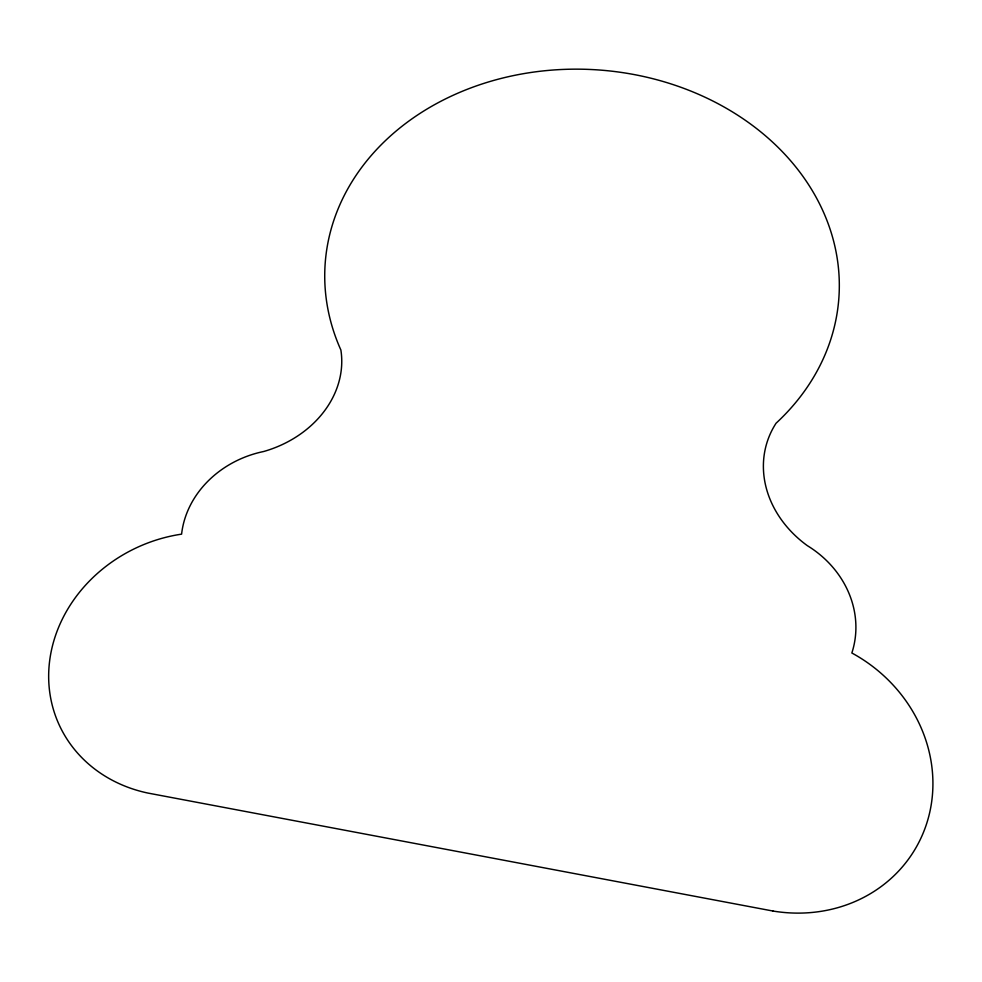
<?xml version="1.0" encoding="UTF-8"?>
<svg xmlns="http://www.w3.org/2000/svg" width="982" height="982" viewBox="0 0 982 982"><rect width="100%" height="100%" fill="white"/><g stroke="black" fill="none" stroke-linecap="round" stroke-linejoin="round"><path stroke-width="1.47" d="M772.981 911.038L147.779 793.039A145.631 128.961 -24.2 0 1 49.701 660.395A145.631 128.961 -24.2 0 1 181.596 534.147A99.55 87.14 -14.6 0 1 263.716 451.499A105.651 87.619 -11.7 0 0 340.877 350.009A257.431 211.412 3.3 0 1 453.696 95.021A257.431 211.412 3.3 0 1 780.751 150.05A257.431 211.412 3.3 0 1 776.062 423.23A108.781 92.234 18.6 0 0 807.29 545.624A101.293 90.982 18.9 0 1 851.848 652.993A148.405 136.535 30.5 0 1 927.29 821.59A148.405 136.535 30.5 0 1 772.981 911.038"/></g></svg>
